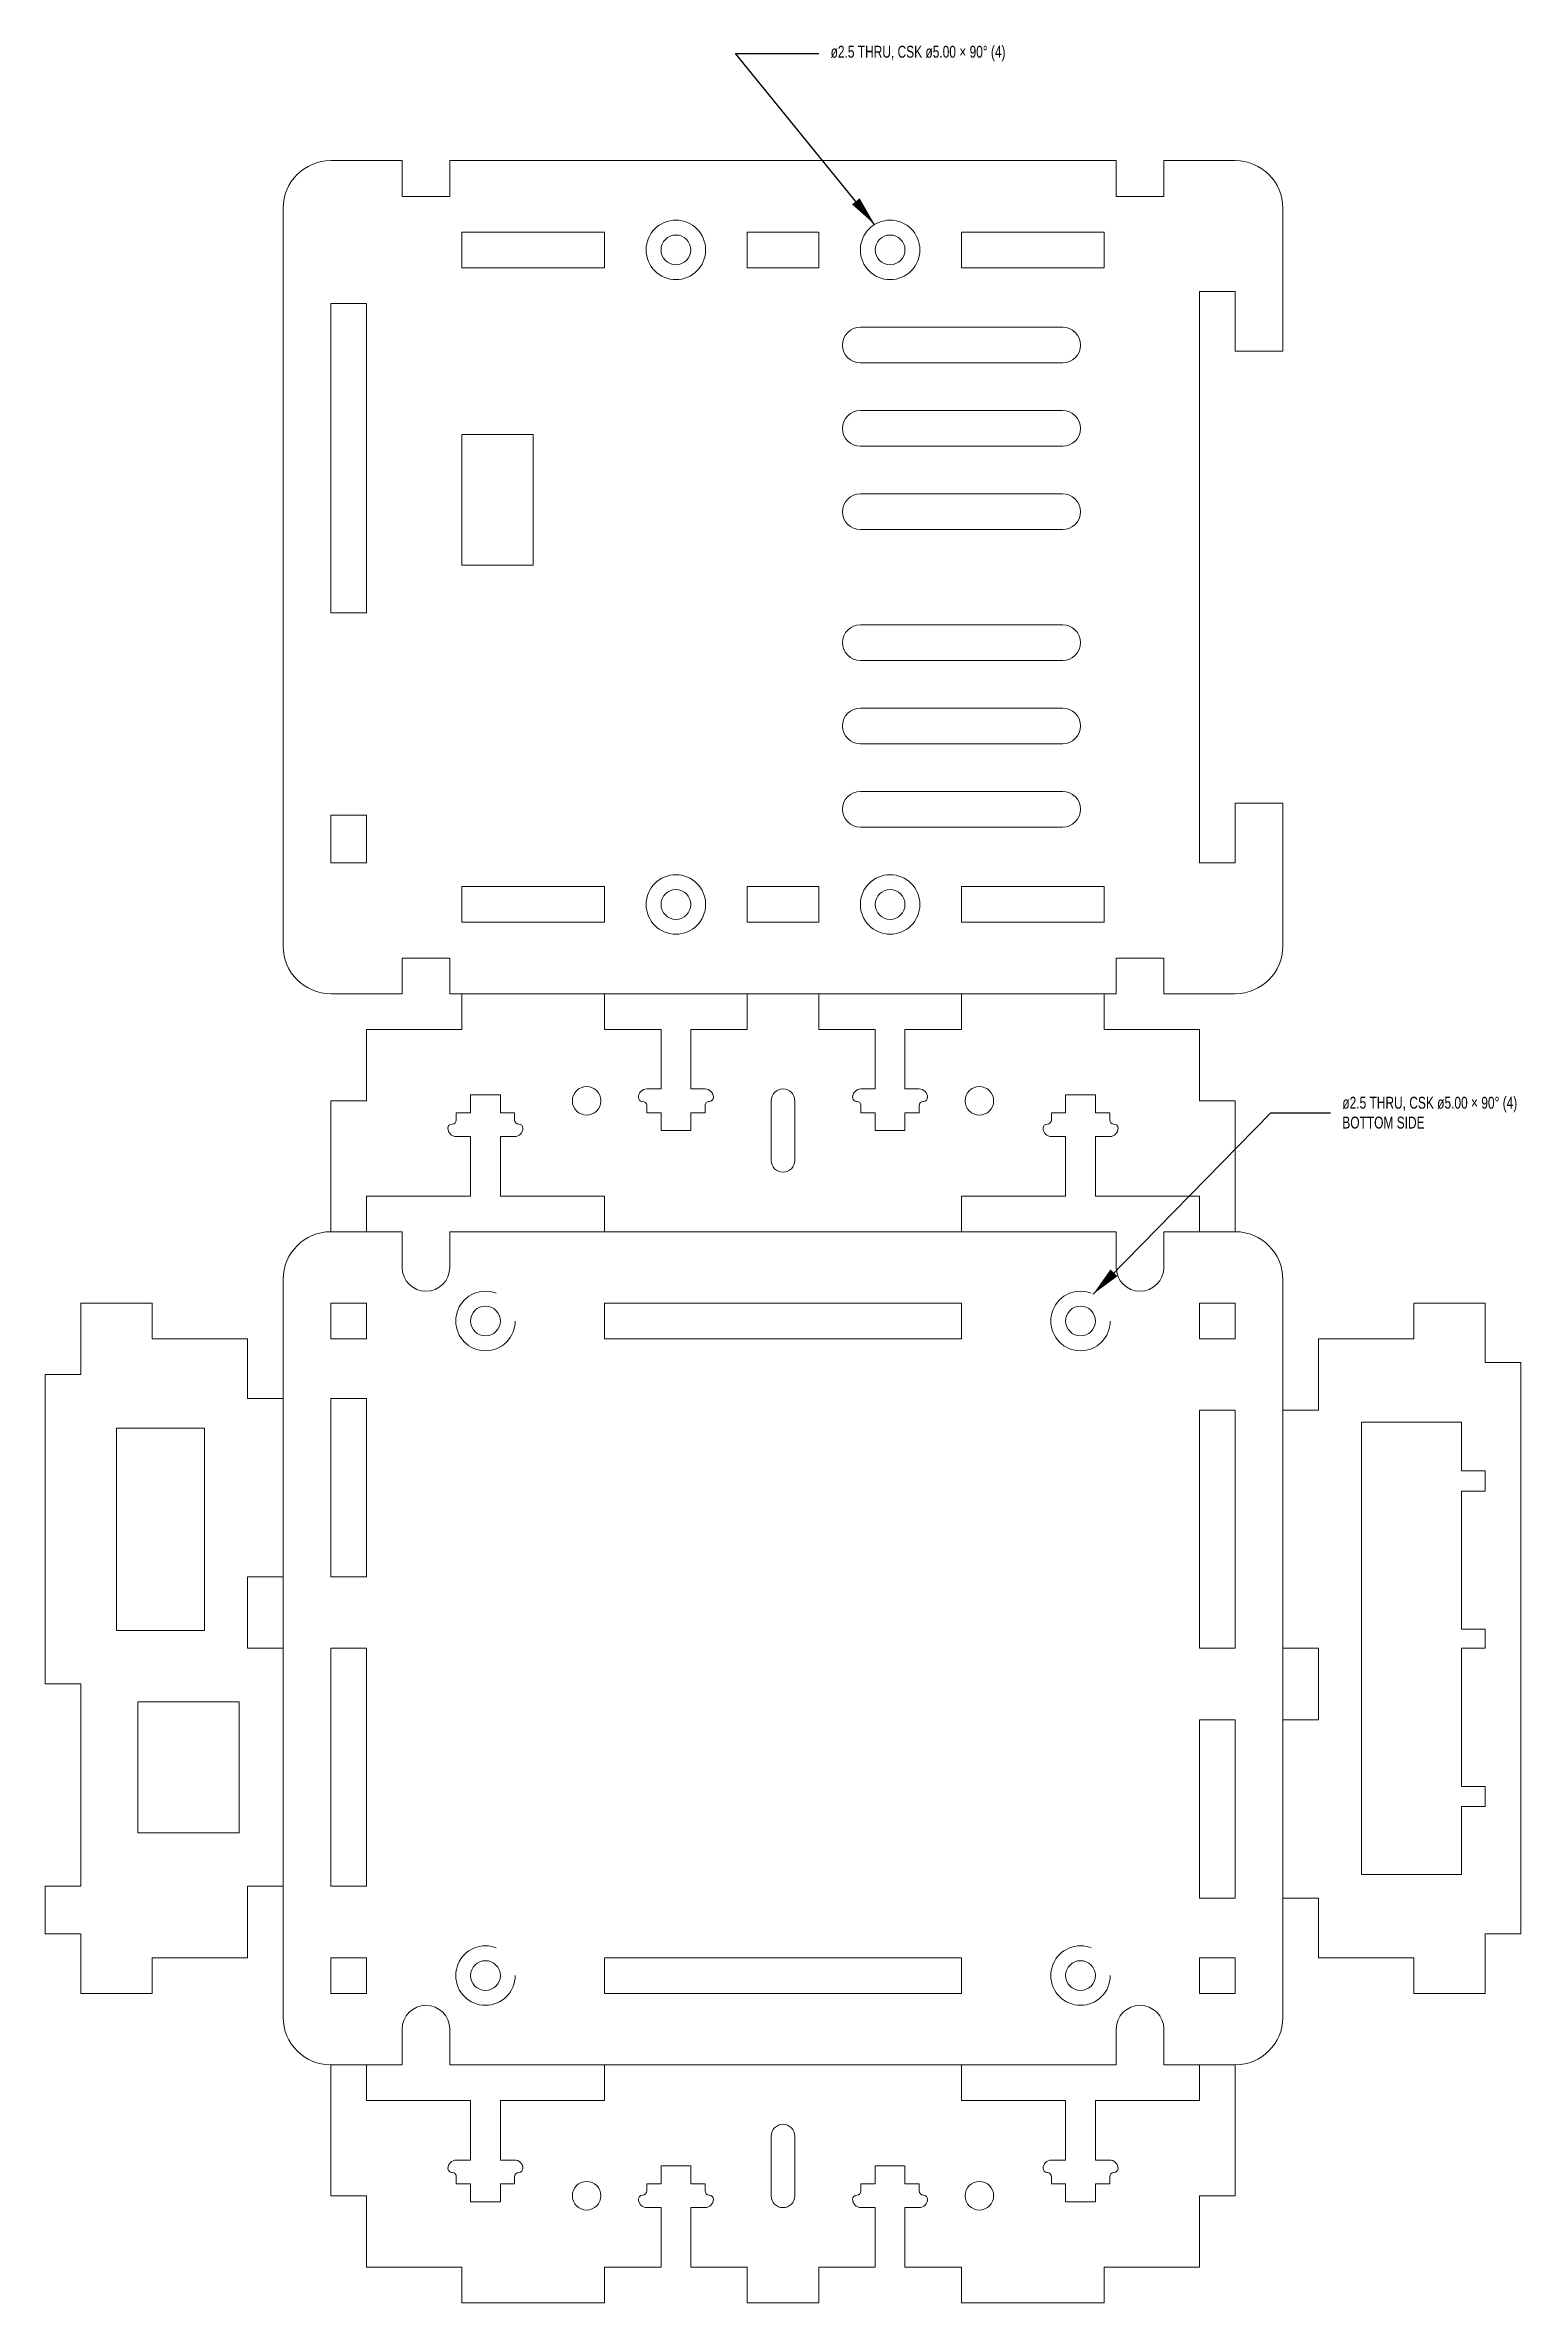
# Model space of a CAD drawing. Header units: millimetres. Extents: x -27 to 97, y -29 to 161.
import ezdxf

# ---------------------------------------------------------------- set-up
doc = ezdxf.new("R2010")
doc.units = ezdxf.units.MM
doc.linetypes.add('DASHED', pattern=[19.05, 12.7, -6.35])
doc.layers.get('0').update_dxf_attribs({"color": 5, "linetype": 'CONTINUOUS', "lineweight": 0})
doc.layers.add('csk', color=1, linetype='CONTINUOUS', lineweight=5)
doc.styles.get("Standard").update_dxf_attribs({"font": 'txt', "width": 0.75})
doc.dimstyles.get("Standard").update_dxf_attribs({"dimtxt": 5, "dimasz": 2.5, "dimexe": 1.25, "dimexo": 0.625, "dimtad": 1, "dimtxsty": 'Standard', "dimcen": 2.5, "dimadec": 0, "dimazin": 0, "dimtfac": 1, "dimtmove": 0, "dimatfit": 3, "dimfxl": 1, "dimarcsym": 0})

# ---------------------------------------------------------------- blocks, each defined once
blk = doc.blocks.new('T-slot')
for p, q in [((1.25, 8.5), (-1.25, 8.5)), ((-1.25, 8.5), (-1.25, 7)), ((1.25, 8.5), (1.25, 7)), ((-2.45, 7), (-2.45, 6.4)), ((-1.25, 7), (-2.45, 7)), ((1.25, 7), (2.45, 7)), ((2.45, 7), (2.45, 6.4)), ((-2.45, 5), (-1.25, 5)), ((-1.25, 5), (-1.25, 0)), ((1.25, 0), (1.25, 5)), ((1.25, 5), (2.45, 5))]:
    blk.add_line(p, q)
for centre, radius, start, end in [((-2.8, 5.7), 0.35, 90, 180), ((-2.45, 5.7), 0.7, 180, 270), ((-2.8, 6.4), 0.35, 270, 0), ((2.8, 6.4), 0.35, 180, 270), ((2.45, 5.7), 0.7, 270, 360), ((2.8, 5.7), 0.35, 360, 90)]:
    blk.add_arc(centre, radius, start, end)

msp = doc.modelspace()

# ---------------------------------------------------------------- linework, layer by layer
for p, q in [((3, 151), (-3, 151)), ((3, 151), (3, 148)), ((7, 148), (7, 151)), ((63, 151), (7, 151)), ((63, 151), (63, 148)), ((67, 148), (67, 151)), ((73, 151), (67, 151)), ((3, 148), (7, 148)), ((63, 148), (67, 148)), ((-7, 147), (-7, 85)), ((77, 135), (77, 147)), ((8, 145), (8, 142)), ((20, 145), (8, 145)), ((20, 142), (20, 145)), ((38, 145), (32, 145)), ((32, 145), (32, 142)), ((38, 142), (38, 145)), ((62, 145), (50, 145)), ((50, 145), (50, 142)), ((62, 142), (62, 145)), ((8, 142), (20, 142)), ((32, 142), (38, 142)), ((50, 142), (62, 142)), ((0, 139), (-3, 139)), ((-3, 139), (-3, 113)), ((0, 113), (0, 139)), ((73, 140), (70, 140)), ((70, 140), (70, 92)), ((73, 135), (73, 140)), ((58.5, 137), (41.5, 137)), ((40, 135.5), (40, 135.5)), ((60, 135.5), (60, 135.5)), ((77, 135), (73, 135)), ((41.5, 134), (58.5, 134)), ((58.5, 130), (41.5, 130)), ((8, 128), (14, 128)), ((8, 117), (8, 128)), ((14, 128), (14, 117)), ((40, 128.5), (40, 128.5)), ((60, 128.5), (60, 128.5)), ((41.5, 127), (58.5, 127)), ((40, 121.5), (40, 121.5)), ((41.5, 123), (58.5, 123)), ((60, 121.5), (60, 121.5)), ((58.5, 120), (41.5, 120)), ((14, 117), (8, 117)), ((-3, 113), (0, 113)), ((41.5, 112), (58.5, 112)), ((40, 110.5), (40, 110.5)), ((60, 110.5), (60, 110.5)), ((58.5, 109), (41.5, 109)), ((41.5, 105), (58.5, 105)), ((40, 103.5), (40, 103.5)), ((60, 103.5), (60, 103.5)), ((58.5, 102), (41.5, 102)), ((41.5, 98), (58.5, 98)), ((73, 97), (77, 97)), ((73, 97), (73, 92)), ((77, 85), (77, 97)), ((-3, 92), (-3, 96)), ((-3, 96), (0, 96)), ((0, 96), (0, 92)), ((40, 96.5), (40, 96.5)), ((58.5, 95), (41.5, 95)), ((60, 96.5), (60, 96.5)), ((0, 92), (-3, 92)), ((73, 92), (70, 92)), ((8, 90), (8, 87)), ((20, 90), (8, 90)), ((20, 87), (20, 90)), ((38, 90), (32, 90)), ((32, 90), (32, 87)), ((38, 87), (38, 90)), ((62, 90), (50, 90)), ((50, 90), (50, 87)), ((62, 87), (62, 90)), ((8, 87), (20, 87)), ((32, 87), (38, 87)), ((50, 87), (62, 87)), ((3, 81), (3, 84)), ((3, 84), (7, 84)), ((7, 84), (7, 81)), ((63, 81), (63, 84)), ((63, 84), (67, 84)), ((67, 84), (67, 81)), ((3, 81), (-3, 81)), ((63, 81), (7, 81)), ((8, 81), (8, 78)), ((20, 78), (20, 81)), ((32, 78), (32, 81)), ((38, 81), (38, 78)), ((50, 78), (50, 81)), ((62, 81), (62, 78)), ((67, 81), (73, 81)), ((0, 72), (0, 78)), ((8, 78), (0, 78)), ((24.75, 78), (20, 78)), ((32, 78), (27.25, 78)), ((42.75, 78), (38, 78)), ((50, 78), (45.25, 78)), ((62, 78), (70, 78)), ((70, 72), (70, 78)), ((35, 73), (35, 73)), ((-3, 72), (0, 72)), ((-3, 72), (-3, 61)), ((34, 72), (34, 67)), ((36, 67), (36, 72)), ((73, 72), (70, 72)), ((73, 61), (73, 72)), ((35, 66), (35, 66)), ((0, 61), (0, 64)), ((0, 64), (8.75, 64)), ((20, 64), (11.25, 64)), ((20, 64), (20, 61)), ((50, 64), (50, 61)), ((58.75, 64), (50, 64)), ((70, 64), (61.25, 64)), ((70, 61), (70, 64)), ((-3, 61), (3, 61)), ((3, 61), (3, 58)), ((7, 58), (7, 61)), ((7, 61), (63, 61)), ((63, 61), (63, 58)), ((67, 58), (67, 61)), ((67, 61), (73, 61)), ((-7, 57), (-7, -5)), ((77, -5), (77, 57)), ((-18, 55), (-24, 55)), ((-24, 55), (-24, 49)), ((-18, 52), (-18, 55)), ((-3, 52), (-3, 55)), ((-3, 55), (0, 55)), ((0, 55), (0, 52)), ((20, 55), (20, 52)), ((50, 55), (20, 55)), ((50, 52), (50, 55)), ((73, 55), (70, 55)), ((70, 55), (70, 52)), ((73, 52), (73, 55)), ((88, 52), (88, 55)), ((88, 55), (94, 55)), ((94, 55), (94, 50)), ((-18, 52), (-10, 52)), ((-10, 52), (-10, 47)), ((0, 52), (-3, 52)), ((20, 52), (50, 52)), ((70, 52), (73, 52)), ((80, 52), (88, 52)), ((80, 52), (80, 46)), ((94, 50), (97, 50)), ((97, 50), (97, 2)), ((-27, 49), (-24, 49)), ((-27, 23), (-27, 49)), ((-10, 47), (-7, 47)), ((-3, 47), (0, 47)), ((-3, 32), (-3, 47)), ((0, 47), (0, 32)), ((70, 46), (73, 46)), ((70, 26), (70, 46)), ((73, 46), (73, 26)), ((80, 46), (77, 46)), ((-13.6, 44.5), (-21, 44.5)), ((-21, 44.5), (-21, 27.5)), ((-13.6, 27.5), (-13.6, 44.5)), ((83.6, 45), (92, 45)), ((83.6, 7), (83.6, 45)), ((92, 40.9), (92, 45)), ((94, 40.9), (92, 40.9)), ((94, 40.9), (94, 39.2)), ((92, 39.2), (94, 39.2)), ((92, 39.2), (92, 27.6)), ((-10, 26), (-10, 32)), ((-10, 32), (-7, 32)), ((0, 32), (-3, 32)), ((-21, 27.5), (-13.6, 27.5)), ((94, 27.6), (92, 27.6)), ((94, 26), (94, 27.6)), ((-7, 26), (-10, 26)), ((-3, 6), (-3, 26)), ((-3, 26), (0, 26)), ((0, 26), (0, 6)), ((73, 26), (70, 26)), ((80, 26), (77, 26)), ((80, 20), (80, 26)), ((92, 26), (94, 26)), ((92, 26), (92, 14.4)), ((-24, 23), (-27, 23)), ((-24, 6), (-24, 23)), ((-10.7, 21.5), (-19.2, 21.5)), ((-19.2, 21.5), (-19.2, 10.5)), ((-10.7, 10.5), (-10.7, 21.5)), ((70, 20), (73, 20)), ((70, 5), (70, 20)), ((73, 20), (73, 5)), ((77, 20), (80, 20)), ((92, 14.4), (94, 14.4)), ((94, 14.4), (94, 12.7)), ((94, 12.7), (92, 12.7)), ((92, 12.7), (92, 7)), ((-19.2, 10.5), (-10.7, 10.5)), ((-27, 6), (-24, 6)), ((-27, 6), (-27, 2)), ((-10, 0), (-10, 6)), ((-10, 6), (-7, 6)), ((0, 6), (-3, 6)), ((92, 7), (83.6, 7)), ((73, 5), (70, 5)), ((80, 5), (77, 5)), ((80, 5), (80, 0)), ((-27, 2), (-24, 2)), ((-24, -3), (-24, 2)), ((94, 2), (97, 2)), ((94, -3), (94, 2)), ((-18, 0), (-18, -3)), ((-10, 0), (-18, 0)), ((-3, 0), (0, 0)), ((-3, -3), (-3, 0)), ((0, 0), (0, -3)), ((20, 0), (20, -3)), ((50, 0), (20, 0)), ((50, -3), (50, 0)), ((70, 0), (73, 0)), ((70, -3), (70, 0)), ((73, 0), (73, -3)), ((80, 0), (88, 0)), ((88, 0), (88, -3)), ((-18, -3), (-24, -3)), ((0, -3), (-3, -3)), ((20, -3), (50, -3)), ((73, -3), (70, -3)), ((94, -3), (88, -3)), ((3, -9), (3, -6)), ((7, -6), (7, -9)), ((63, -9), (63, -6)), ((67, -6), (67, -9)), ((-3, -9), (3, -9)), ((-3, -9), (-3, -20)), ((0, -9), (0, -12)), ((7, -9), (63, -9)), ((20, -12), (20, -9)), ((50, -12), (50, -9)), ((67, -9), (73, -9)), ((70, -9), (70, -12)), ((73, -20), (73, -9)), ((0, -12), (8.75, -12)), ((11.25, -12), (20, -12)), ((50, -12), (58.75, -12)), ((70, -12), (61.25, -12)), ((34, -15), (34, -20)), ((35, -14), (35, -14)), ((36, -20), (36, -15)), ((-3, -20), (0, -20)), ((0, -20), (0, -26)), ((73, -20), (70, -20)), ((70, -20), (70, -26)), ((35, -21), (35, -21)), ((8, -26), (0, -26)), ((8, -29), (8, -26)), ((20, -26), (20, -29)), ((20, -26), (24.75, -26)), ((27.25, -26), (32, -26)), ((32, -29), (32, -26)), ((38, -26), (38, -29)), ((38, -26), (42.75, -26)), ((45.25, -26), (50, -26)), ((50, -26), (50, -29)), ((62, -29), (62, -26)), ((62, -26), (70, -26)), ((8, -29), (20, -29)), ((32, -29), (38, -29)), ((50, -29), (62, -29))]:
    msp.add_line(p, q)
for centre, radius in [((26, 143.5), 1.25), ((44, 143.5), 1.25), ((26, 88.5), 1.25), ((44, 88.5), 1.25), ((18.5, 72), 1.2), ((51.5, 72), 1.2), ((10, 53.5), 1.25), ((60, 53.5), 1.25), ((10, -1.5), 1.25), ((60, -1.5), 1.25), ((18.5, -20), 1.2), ((51.5, -20), 1.2)]:
    msp.add_circle(centre, radius)
for centre, radius, start, end in [((-3, 147), 4, 90, 180), ((73, 147), 4, 0, 90), ((41.5, 135.5), 1.5, 90, 180), ((58.5, 135.5), 1.5, 0, 90), ((41.5, 135.5), 1.5, 180, 270), ((58.5, 135.5), 1.5, 270, 0), ((41.5, 128.5), 1.5, 90, 180), ((58.5, 128.5), 1.5, 0, 90), ((41.5, 128.5), 1.5, 180, 270), ((58.5, 128.5), 1.5, 270, 0), ((41.5, 121.5), 1.5, 90, 180), ((41.5, 121.5), 1.5, 180, 270), ((58.5, 121.5), 1.5, 0, 90), ((58.5, 121.5), 1.5, 270, 0), ((41.5, 110.5), 1.5, 90, 180), ((58.5, 110.5), 1.5, 0, 90), ((41.5, 110.5), 1.5, 180, 270), ((58.5, 110.5), 1.5, 270, 0), ((41.5, 103.5), 1.5, 90, 180), ((58.5, 103.5), 1.5, 0, 90), ((41.5, 103.5), 1.5, 180, 270), ((58.5, 103.5), 1.5, 270, 0), ((41.5, 96.5), 1.5, 90, 180), ((58.5, 96.5), 1.5, 0, 90), ((41.5, 96.5), 1.5, 180, 270), ((58.5, 96.5), 1.5, 270, 0), ((-3, 85), 4, 180, 270), ((73, 85), 4, 270, 0), ((35, 72), 1, 90, 180), ((35, 72), 1, 0, 90), ((35, 67), 1, 180, 270), ((35, 67), 1, 270, 0), ((-3, 57), 4, 90, 180), ((73, 57), 4, 0, 90), ((5, 58), 2, 180, 0), ((65, 58), 2, 180, 0), ((-3, -5), 4, 180, 270), ((5, -6), 2, 0, 180), ((65, -6), 2, 0, 180), ((73, -5), 4, 270, 0), ((35, -15), 1, 90, 180), ((35, -15), 1, 0, 90), ((35, -20), 1, 180, 270), ((35, -20), 1, 270, 0)]:
    msp.add_arc(centre, radius, start, end)
at = {"layer": 'csk'}
for centre in [(26, 143.5), (44, 143.5), (26, 88.5), (44, 88.5)]:
    msp.add_circle(centre, 2.5, dxfattribs=at)
at = {"layer": 'csk', "linetype": 'DASHED'}
for centre in [(10, 53.5), (60, 53.5), (10, -1.5), (60, -1.5)]:
    msp.add_circle(centre, 2.5, dxfattribs=at)

# ---------------------------------------------------------------- block references
at = {"rotation": 180}
for p in [(26, 78), (44, 78)]:
    msp.add_blockref('T-slot', p, dxfattribs=at)
at = {"yscale": -1, "rotation": 180}
for p in [(10, 64), (60, 64)]:
    msp.add_blockref('T-slot', p, dxfattribs=at)
at = {"yscale": -1}
for p in [(10, -12), (60, -12)]:
    msp.add_blockref('T-slot', p, dxfattribs=at)
for p in [(26, -26), (44, -26)]:
    msp.add_blockref('T-slot', p)

# ---------------------------------------------------------------- texts
at = {"layer": 'csk', "char_height": 1, "width": 100, "attachment_point": 4}
for s, insert in [('ø2.5\\~THRU,\\~CSK\\~ø5.00\\~×\\~90%%d\\~(4)', (39, 160)), ('ø2.5\\~THRU,\\~CSK\\~ø5.00\\~×\\~90%%d\\~(4)\\PBOTTOM\\~SIDE', (82, 71))]:
    msp.add_mtext(s, dxfattribs=dict(at, insert=insert))

# ---------------------------------------------------------------- leaders
at = {"layer": 'csk'}
for points in [[(42.7, 145.64), (31, 160), (38, 160)], [(61.06, 55.76), (76, 71), (81, 71)]]:
    msp.add_leader(points, dimstyle='Standard', dxfattribs=at)

doc.saveas('drawing.dxf')
